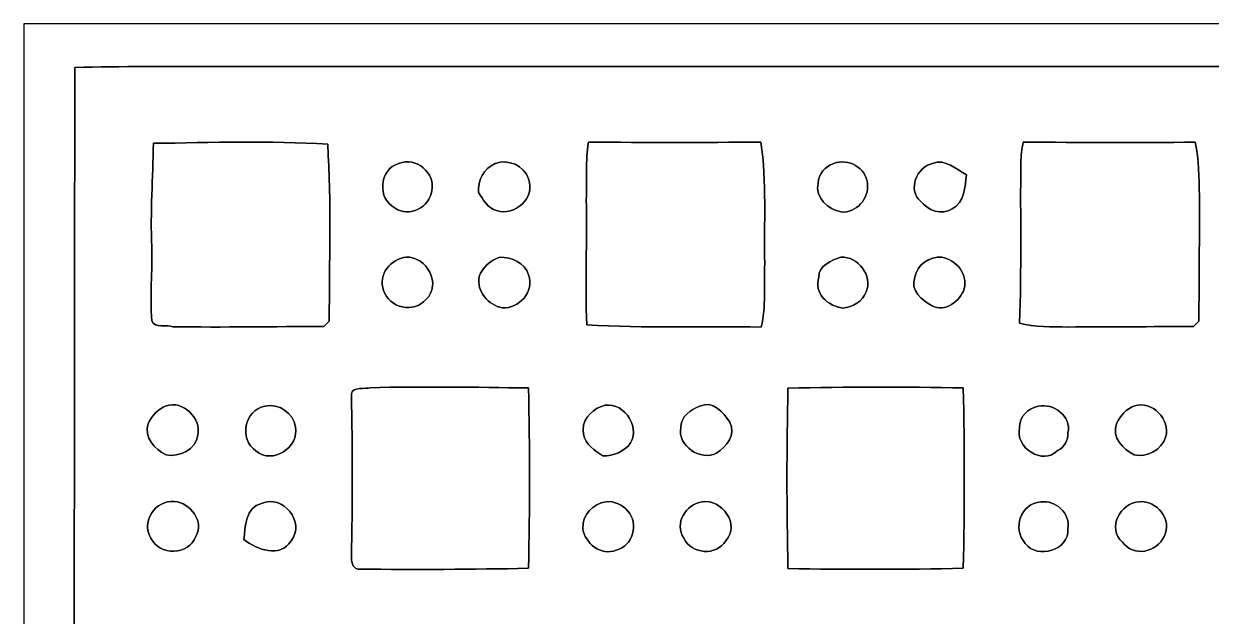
# Model space of a CAD drawing. Header units: centimetres. Extents: x -16.8 to 16.8, y -16.7 to 16.7.
# Drawn here: x -16.77 to -0.2, y 8.39 to 16.67 of the extents above; entities that cross this region are included whole.
import ezdxf

# ---------------------------------------------------------------- set-up
doc = ezdxf.new("R2010")
doc.units = ezdxf.units.CM
doc.header["$MEASUREMENT"] = 0
doc.layers.add('Layer 1', color=7, linetype='Continuous')

msp = doc.modelspace()

# ---------------------------------------------------------------- linework, layer by layer
at = {"layer": 'Layer 1', "color": 7}
for points, knots in [([(-16.77458, 16.66875), (-16.77458, 16.66875), (16.77458, 16.66875), (16.77458, 16.66875), (16.77458, 16.66875), (16.77458, 16.66875), (16.77458, -16.66875), (16.77458, -16.66875), (16.77458, -16.66875), (16.77458, -16.66875), (-16.77458, -16.66875), (-16.77458, -16.66875), (-16.77458, -16.66875), (-16.77458, -16.66875), (-16.77458, 16.66875), (-16.77458, 16.66875), (-16.77458, 16.66875), (-16.77458, 16.66875), (-16.77458, 16.66875), (-16.77458, 16.66875)], [0, 0, 0, 0, 0.16666667, 0.16666667, 0.16666667, 0.16666667, 0.33333333, 0.33333333, 0.33333333, 0.33333333, 0.5, 0.5, 0.5, 0.5, 0.66666667, 0.66666667, 0.66666667, 0.66666667, 1, 1, 1, 1]), ([(-16.06091, 16.05774), (-16.07961, 6.31331), (-16.06374, -3.43147), (-16.06903, -13.17625), (-16.06903, -13.17625), (-16.0588, -14.08148), (-16.0969, -14.98776), (-16.04186, -15.89229), (-16.04186, -15.89229), (-5.49557, -15.89546), (5.05107, -15.88805), (15.59736, -15.89581), (15.59736, -15.89581), (15.65769, -15.41709), (15.61606, -14.93132), (15.63052, -14.45013), (15.63052, -14.45013), (15.63088, -10.96857), (15.62417, -7.48665), (15.63158, -4.00509), (15.63158, -4.00509), (15.61571, -2.97004), (15.64852, -1.93463), (15.6143, -0.89958), (15.6143, -0.89958), (15.63758, 1.05692), (15.63441, 3.01378), (15.62276, 4.97064), (15.62276, 4.97064), (15.63864, 6.5218), (15.61465, 8.07297), (15.63511, 9.62413), (15.63511, 9.62413), (15.60371, 10.68564), (15.63299, 11.7475), (15.62876, 12.80901), (15.62876, 12.80901), (15.61888, 13.89274), (15.66086, 14.97718), (15.59595, 16.05986), (15.59595, 16.05986), (14.04867, 16.08137), (12.50103, 16.06303), (10.95375, 16.06903), (10.95375, 16.06903), (2.60456, 16.06903), (-5.74428, 16.06903), (-14.09347, 16.06903), (-14.09347, 16.06903), (-14.74929, 16.06867), (-15.40545, 16.07608), (-16.06091, 16.05774)], [0, 0, 0, 0, 0.07142857, 0.07142857, 0.07142857, 0.07142857, 0.14285714, 0.14285714, 0.14285714, 0.14285714, 0.21428571, 0.21428571, 0.21428571, 0.21428571, 0.28571429, 0.28571429, 0.28571429, 0.28571429, 0.35714286, 0.35714286, 0.35714286, 0.35714286, 0.42857143, 0.42857143, 0.42857143, 0.42857143, 0.5, 0.5, 0.5, 0.5, 0.57142857, 0.57142857, 0.57142857, 0.57142857, 0.64285714, 0.64285714, 0.64285714, 0.64285714, 0.71428571, 0.71428571, 0.71428571, 0.71428571, 0.78571429, 0.78571429, 0.78571429, 0.78571429, 0.85714286, 0.85714286, 0.85714286, 0.85714286, 1, 1, 1, 1]), ([(-14.96448, 14.99799), (-14.15415, 15.00752), (-13.34241, 15.03715), (-12.53314, 14.986), (-12.53314, 14.986), (-12.47951, 14.16367), (-12.51232, 13.33853), (-12.51021, 12.51514), (-12.51021, 12.51514), (-12.53525, 12.4901), (-12.56065, 12.4647), (-12.5857, 12.43965), (-12.5857, 12.43965), (-13.28879, 12.43753), (-13.99187, 12.42483), (-14.69461, 12.43612), (-14.69461, 12.43612), (-14.76304, 12.46681), (-14.95319, 12.40437), (-14.98671, 12.51973), (-14.98671, 12.51973), (-15.01493, 12.86404), (-14.97753, 13.20906), (-14.98847, 13.55372), (-14.98847, 13.55372), (-15.00823, 14.03526), (-14.97401, 14.51681), (-14.96448, 14.99799)], [0, 0, 0, 0, 0.125, 0.125, 0.125, 0.125, 0.25, 0.25, 0.25, 0.25, 0.375, 0.375, 0.375, 0.375, 0.5, 0.5, 0.5, 0.5, 0.625, 0.625, 0.625, 0.625, 0.75, 0.75, 0.75, 0.75, 1, 1, 1, 1]), ([(-8.89529, 15.01316), (-8.09308, 15.01034), (-7.29086, 15.00928), (-6.48864, 15.01352), (-6.48864, 15.01352), (-6.40362, 14.4526), (-6.4456, 13.88251), (-6.43361, 13.31736), (-6.43361, 13.31736), (-6.44172, 13.02209), (-6.41668, 12.71976), (-6.483, 12.42907), (-6.483, 12.42907), (-7.29474, 12.44741), (-8.10754, 12.41213), (-8.91822, 12.46117), (-8.91822, 12.46117), (-8.93798, 13.04537), (-8.91434, 13.62957), (-8.92387, 14.21377), (-8.92387, 14.21377), (-8.91187, 14.47976), (-8.93586, 14.74858), (-8.89529, 15.01316)], [0, 0, 0, 0, 0.14285714, 0.14285714, 0.14285714, 0.14285714, 0.28571429, 0.28571429, 0.28571429, 0.28571429, 0.42857143, 0.42857143, 0.42857143, 0.42857143, 0.57142857, 0.57142857, 0.57142857, 0.57142857, 0.71428571, 0.71428571, 0.71428571, 0.71428571, 1, 1, 1, 1]), ([(-2.8254, 15.01387), (-2.0253, 15.00964), (-1.2252, 15.00999), (-0.42474, 15.01246), (-0.42474, 15.01246), (-0.36795, 14.76939), (-0.37677, 14.51786), (-0.3683, 14.27021), (-0.3683, 14.27021), (-0.36548, 13.68531), (-0.37112, 13.10005), (-0.37465, 12.51514), (-0.37465, 12.51514), (-0.40005, 12.4901), (-0.4251, 12.4647), (-0.45014, 12.43965), (-0.45014, 12.43965), (-1.03505, 12.43542), (-1.61996, 12.43365), (-2.20486, 12.43154), (-2.20486, 12.43154), (-2.43029, 12.43612), (-2.66065, 12.42201), (-2.87973, 12.48481), (-2.87973, 12.48481), (-2.84621, 13.23128), (-2.86914, 13.97882), (-2.85926, 14.726), (-2.85926, 14.726), (-2.85891, 14.82266), (-2.8448, 14.91897), (-2.8254, 15.01387)], [0, 0, 0, 0, 0.11111111, 0.11111111, 0.11111111, 0.11111111, 0.22222222, 0.22222222, 0.22222222, 0.22222222, 0.33333333, 0.33333333, 0.33333333, 0.33333333, 0.44444444, 0.44444444, 0.44444444, 0.44444444, 0.55555556, 0.55555556, 0.55555556, 0.55555556, 0.66666667, 0.66666667, 0.66666667, 0.66666667, 0.77777778, 0.77777778, 0.77777778, 0.77777778, 1, 1, 1, 1]), ([(-11.53866, 14.71507), (-11.30088, 14.81984), (-11.02289, 14.57854), (-11.08146, 14.33442), (-11.08146, 14.33442), (-11.1058, 14.10688), (-11.39684, 13.95448), (-11.58981, 14.09171), (-11.58981, 14.09171), (-11.84557, 14.21271), (-11.81806, 14.6431), (-11.53866, 14.71507)], [0, 0, 0, 0, 0.25, 0.25, 0.25, 0.25, 0.5, 0.5, 0.5, 0.5, 1, 1, 1, 1]), ([(-10.19775, 14.71577), (-10.01642, 14.78174), (-9.78676, 14.69249), (-9.73243, 14.50199), (-9.73243, 14.50199), (-9.62448, 14.23458), (-9.9247, 13.97635), (-10.17482, 14.05784), (-10.17482, 14.05784), (-10.29899, 14.08783), (-10.36144, 14.21447), (-10.42917, 14.30937), (-10.42917, 14.30937), (-10.44469, 14.47694), (-10.35156, 14.64769), (-10.19775, 14.71577)], [0, 0, 0, 0, 0.2, 0.2, 0.2, 0.2, 0.4, 0.4, 0.4, 0.4, 0.6, 0.6, 0.6, 0.6, 1, 1, 1, 1]), ([(-5.47088, 14.71507), (-5.27191, 14.79585), (-5.01156, 14.65121), (-5.00098, 14.43426), (-5.00098, 14.43426), (-4.96958, 14.22753), (-5.16043, 14.02221), (-5.36893, 14.03844), (-5.36893, 14.03844), (-5.55096, 14.07266), (-5.73334, 14.23917), (-5.6896, 14.44202), (-5.6896, 14.44202), (-5.67972, 14.56549), (-5.59223, 14.68226), (-5.47088, 14.71507)], [0, 0, 0, 0, 0.2, 0.2, 0.2, 0.2, 0.4, 0.4, 0.4, 0.4, 0.6, 0.6, 0.6, 0.6, 1, 1, 1, 1]), ([(-4.0954, 14.71577), (-3.90878, 14.78703), (-3.76555, 14.6364), (-3.61633, 14.55949), (-3.61633, 14.55949), (-3.64173, 14.3951), (-3.64278, 14.17002), (-3.81847, 14.08359), (-3.81847, 14.08359), (-3.96487, 13.98164), (-4.15713, 14.06631), (-4.25944, 14.19049), (-4.25944, 14.19049), (-4.44429, 14.34853), (-4.31024, 14.66779), (-4.0954, 14.71577)], [0, 0, 0, 0, 0.2, 0.2, 0.2, 0.2, 0.4, 0.4, 0.4, 0.4, 0.6, 0.6, 0.6, 0.6, 1, 1, 1, 1]), ([(-11.4367, 13.40838), (-11.15448, 13.41931), (-10.93364, 13.02738), (-11.16083, 12.81889), (-11.16083, 12.81889), (-11.32664, 12.61075), (-11.6773, 12.7), (-11.75209, 12.94377), (-11.75209, 12.94377), (-11.83922, 13.16602), (-11.64908, 13.38298), (-11.4367, 13.40838)], [0, 0, 0, 0, 0.25, 0.25, 0.25, 0.25, 0.5, 0.5, 0.5, 0.5, 1, 1, 1, 1]), ([(-10.13037, 13.40697), (-9.97056, 13.40273), (-9.77547, 13.33359), (-9.73243, 13.16143), (-9.73243, 13.16143), (-9.63789, 12.92472), (-9.86614, 12.68589), (-10.0965, 12.69788), (-10.0965, 12.69788), (-10.29088, 12.73704), (-10.45739, 12.92789), (-10.42, 13.13568), (-10.42, 13.13568), (-10.3699, 13.26162), (-10.26089, 13.36781), (-10.13037, 13.40697)], [0, 0, 0, 0, 0.2, 0.2, 0.2, 0.2, 0.4, 0.4, 0.4, 0.4, 0.6, 0.6, 0.6, 0.6, 1, 1, 1, 1]), ([(-5.36963, 13.40944), (-5.13644, 13.41861), (-4.91702, 13.14591), (-5.01791, 12.92331), (-5.01791, 12.92331), (-5.06659, 12.7889), (-5.20735, 12.70564), (-5.34529, 12.69471), (-5.34529, 12.69471), (-5.55061, 12.72505), (-5.75134, 12.89897), (-5.67972, 13.12721), (-5.67972, 13.12721), (-5.6836, 13.28914), (-5.50016, 13.36252), (-5.36963, 13.40944)], [0, 0, 0, 0, 0.2, 0.2, 0.2, 0.2, 0.4, 0.4, 0.4, 0.4, 0.6, 0.6, 0.6, 0.6, 1, 1, 1, 1]), ([(-3.96028, 13.40838), (-3.76026, 13.3664), (-3.59869, 13.18048), (-3.64913, 12.96494), (-3.64913, 12.96494), (-3.7017, 12.79913), (-3.91971, 12.62768), (-4.09857, 12.72787), (-4.09857, 12.72787), (-4.23686, 12.80548), (-4.40972, 12.9413), (-4.33881, 13.12616), (-4.33881, 13.12616), (-4.3113, 13.30325), (-4.13632, 13.41967), (-3.96028, 13.40838)], [0, 0, 0, 0, 0.2, 0.2, 0.2, 0.2, 0.4, 0.4, 0.4, 0.4, 0.6, 0.6, 0.6, 0.6, 1, 1, 1, 1]), ([(-12.20258, 11.49279), (-12.19271, 11.6078), (-11.99586, 11.55841), (-11.94188, 11.58346), (-11.94188, 11.58346), (-11.20493, 11.60251), (-10.46762, 11.5891), (-9.73032, 11.58028), (-9.73032, 11.58028), (-9.71162, 10.74032), (-9.71197, 9.9), (-9.73032, 9.06004), (-9.73032, 9.06004), (-10.51489, 9.04663), (-11.29983, 9.03817), (-12.0844, 9.05016), (-12.0844, 9.05016), (-12.17013, 9.0364), (-12.20399, 9.13483), (-12.20258, 9.20397), (-12.20258, 9.20397), (-12.18353, 9.96668), (-12.18706, 10.72974), (-12.20258, 11.49279)], [0, 0, 0, 0, 0.14285714, 0.14285714, 0.14285714, 0.14285714, 0.28571429, 0.28571429, 0.28571429, 0.28571429, 0.42857143, 0.42857143, 0.42857143, 0.42857143, 0.57142857, 0.57142857, 0.57142857, 0.57142857, 0.71428571, 0.71428571, 0.71428571, 0.71428571, 1, 1, 1, 1]), ([(-6.10941, 11.57746), (-5.29414, 11.59581), (-4.47816, 11.59545), (-3.66254, 11.58064), (-3.66254, 11.58064), (-3.64384, 10.74067), (-3.64419, 9.9), (-3.66254, 9.06004), (-3.66254, 9.06004), (-4.47816, 9.04205), (-5.29378, 9.04205), (-6.10941, 9.05686), (-6.10941, 9.05686), (-6.12846, 9.89683), (-6.1281, 10.7375), (-6.10941, 11.57746)], [0, 0, 0, 0, 0.2, 0.2, 0.2, 0.2, 0.4, 0.4, 0.4, 0.4, 0.6, 0.6, 0.6, 0.6, 1, 1, 1, 1]), ([(-14.78562, 11.33087), (-14.55385, 11.40778), (-14.29173, 11.15801), (-14.34641, 10.92271), (-14.34641, 10.92271), (-14.36299, 10.71915), (-14.60747, 10.60591), (-14.78844, 10.64613), (-14.78844, 10.64613), (-14.94684, 10.72303), (-15.10383, 10.89025), (-15.03609, 11.08428), (-15.03609, 11.08428), (-14.98353, 11.1887), (-14.89886, 11.29101), (-14.78562, 11.33087)], [0, 0, 0, 0, 0.2, 0.2, 0.2, 0.2, 0.4, 0.4, 0.4, 0.4, 0.6, 0.6, 0.6, 0.6, 1, 1, 1, 1]), ([(-13.40803, 11.32381), (-13.21364, 11.37179), (-13.01503, 11.22927), (-12.98222, 11.03736), (-12.98222, 11.03736), (-12.92472, 10.75796), (-13.30678, 10.49972), (-13.53361, 10.70116), (-13.53361, 10.70116), (-13.77421, 10.85991), (-13.69871, 11.27725), (-13.40803, 11.32381)], [0, 0, 0, 0, 0.25, 0.25, 0.25, 0.25, 0.5, 0.5, 0.5, 0.5, 1, 1, 1, 1]), ([(-8.71361, 11.32311), (-8.43809, 11.42894), (-8.15658, 11.05535), (-8.30651, 10.81193), (-8.30651, 10.81193), (-8.39082, 10.68917), (-8.5471, 10.63131), (-8.69209, 10.63096), (-8.69209, 10.63096), (-8.80251, 10.70575), (-8.93974, 10.78794), (-8.96126, 10.93258), (-8.96126, 10.93258), (-9.00536, 11.10756), (-8.86601, 11.26561), (-8.71361, 11.32311)], [0, 0, 0, 0, 0.2, 0.2, 0.2, 0.2, 0.4, 0.4, 0.4, 0.4, 0.6, 0.6, 0.6, 0.6, 1, 1, 1, 1]), ([(-7.33919, 11.32417), (-7.16209, 11.41554), (-7.00899, 11.23774), (-6.92256, 11.10368), (-6.92256, 11.10368), (-6.82449, 10.92623), (-6.97054, 10.76078), (-7.10636, 10.66871), (-7.10636, 10.66871), (-7.32931, 10.55405), (-7.65316, 10.7696), (-7.60554, 11.02607), (-7.60554, 11.02607), (-7.60871, 11.17459), (-7.46689, 11.28113), (-7.33919, 11.32417)], [0, 0, 0, 0, 0.2, 0.2, 0.2, 0.2, 0.4, 0.4, 0.4, 0.4, 0.6, 0.6, 0.6, 0.6, 1, 1, 1, 1]), ([(-2.61373, 11.32346), (-2.40242, 11.3725), (-2.15018, 11.18447), (-2.20239, 10.95234), (-2.20239, 10.95234), (-2.1971, 10.85215), (-2.25143, 10.74984), (-2.34562, 10.70645), (-2.34562, 10.70645), (-2.55129, 10.49126), (-2.94605, 10.74773), (-2.87726, 11.02572), (-2.87726, 11.02572), (-2.88608, 11.17635), (-2.75378, 11.29877), (-2.61373, 11.32346)], [0, 0, 0, 0, 0.2, 0.2, 0.2, 0.2, 0.4, 0.4, 0.4, 0.4, 0.6, 0.6, 0.6, 0.6, 1, 1, 1, 1]), ([(-1.27423, 11.33087), (-1.03117, 11.4106), (-0.76235, 11.13684), (-0.83926, 10.89413), (-0.83926, 10.89413), (-0.89147, 10.71774), (-1.09855, 10.60097), (-1.27706, 10.64613), (-1.27706, 10.64613), (-1.43545, 10.72303), (-1.59244, 10.89025), (-1.52471, 11.08428), (-1.52471, 11.08428), (-1.47214, 11.1887), (-1.38748, 11.29101), (-1.27423, 11.33087)], [0, 0, 0, 0, 0.2, 0.2, 0.2, 0.2, 0.4, 0.4, 0.4, 0.4, 0.6, 0.6, 0.6, 0.6, 1, 1, 1, 1]), ([(-14.66921, 9.9949), (-14.45189, 9.97162), (-14.24799, 9.71973), (-14.37287, 9.5056), (-14.37287, 9.5056), (-14.46636, 9.23996), (-14.88546, 9.23043), (-15.00011, 9.48302), (-15.00011, 9.48302), (-15.14228, 9.71691), (-14.93732, 10.01642), (-14.66921, 9.9949)], [0, 0, 0, 0, 0.25, 0.25, 0.25, 0.25, 0.5, 0.5, 0.5, 0.5, 1, 1, 1, 1]), ([(-13.45636, 9.96703), (-13.16214, 10.10038), (-12.83688, 9.70245), (-13.04361, 9.44421), (-13.04361, 9.44421), (-13.19918, 9.1948), (-13.52056, 9.32356), (-13.70365, 9.46185), (-13.70365, 9.46185), (-13.68108, 9.64071), (-13.68002, 9.91341), (-13.45636, 9.96703)], [0, 0, 0, 0, 0.25, 0.25, 0.25, 0.25, 0.5, 0.5, 0.5, 0.5, 1, 1, 1, 1]), ([(-8.6487, 9.9889), (-8.53369, 10.00513), (-8.41869, 9.94339), (-8.34284, 9.86014), (-8.34284, 9.86014), (-8.18833, 9.69045), (-8.27264, 9.3599), (-8.50653, 9.31545), (-8.50653, 9.31545), (-8.7189, 9.22232), (-8.94433, 9.41282), (-8.97326, 9.61743), (-8.97326, 9.61743), (-8.98243, 9.80122), (-8.82826, 9.96632), (-8.6487, 9.9889)], [0, 0, 0, 0, 0.2, 0.2, 0.2, 0.2, 0.4, 0.4, 0.4, 0.4, 0.6, 0.6, 0.6, 0.6, 1, 1, 1, 1]), ([(-7.3085, 9.9882), (-7.03192, 10.03653), (-6.76981, 9.66893), (-6.97724, 9.44562), (-6.97724, 9.44562), (-7.10494, 9.22831), (-7.45808, 9.25512), (-7.56038, 9.47914), (-7.56038, 9.47914), (-7.70326, 9.69151), (-7.53322, 9.95362), (-7.3085, 9.9882)], [0, 0, 0, 0, 0.25, 0.25, 0.25, 0.25, 0.5, 0.5, 0.5, 0.5, 1, 1, 1, 1]), ([(-2.58092, 9.9882), (-2.37349, 10.01748), (-2.165, 9.82909), (-2.20169, 9.61108), (-2.20169, 9.61108), (-2.18087, 9.31227), (-2.62643, 9.17928), (-2.79859, 9.40788), (-2.79859, 9.40788), (-2.98062, 9.61002), (-2.86138, 9.97303), (-2.58092, 9.9882)], [0, 0, 0, 0, 0.25, 0.25, 0.25, 0.25, 0.5, 0.5, 0.5, 0.5, 1, 1, 1, 1]), ([(-1.20509, 9.99102), (-0.96661, 10.01466), (-0.73448, 9.73314), (-0.86148, 9.50595), (-0.86148, 9.50595), (-0.95285, 9.2837), (-1.29611, 9.21067), (-1.43898, 9.42657), (-1.43898, 9.42657), (-1.66264, 9.61531), (-1.46967, 9.98044), (-1.20509, 9.99102)], [0, 0, 0, 0, 0.25, 0.25, 0.25, 0.25, 0.5, 0.5, 0.5, 0.5, 1, 1, 1, 1])]:
    msp.add_open_spline(points, degree=3, knots=knots, dxfattribs=at)
at = {"layer": 'Layer 1', "color": 251}
for points, knots in [([(-16.06091, 16.05774), (-15.40545, 16.07608), (-14.74929, 16.06867), (-14.09347, 16.06903), (-14.09347, 16.06903), (-5.74428, 16.06903), (2.60456, 16.06903), (10.95375, 16.06903), (10.95375, 16.06903), (12.50103, 16.06303), (14.04867, 16.08137), (15.59595, 16.05986), (15.59595, 16.05986), (15.66086, 14.97718), (15.61888, 13.89274), (15.62876, 12.80901), (15.62876, 12.80901), (15.63299, 11.7475), (15.60371, 10.68564), (15.63511, 9.62413), (15.63511, 9.62413), (15.61465, 8.07297), (15.63864, 6.5218), (15.62276, 4.97064), (15.62276, 4.97064), (15.63441, 3.01378), (15.63758, 1.05692), (15.6143, -0.89958), (15.6143, -0.89958), (15.64852, -1.93463), (15.61571, -2.97004), (15.63158, -4.00509), (15.63158, -4.00509), (15.62417, -7.48665), (15.63088, -10.96857), (15.63052, -14.45013), (15.63052, -14.45013), (15.61606, -14.93132), (15.65769, -15.41709), (15.59736, -15.89581), (15.59736, -15.89581), (5.05107, -15.88805), (-5.49557, -15.89546), (-16.04186, -15.89229), (-16.04186, -15.89229), (-16.0969, -14.98776), (-16.0588, -14.08148), (-16.06903, -13.17625), (-16.06903, -13.17625), (-16.06374, -3.43147), (-16.07961, 6.31331), (-16.06091, 16.05774), (-16.06091, 16.05774), (-16.06091, 16.05774), (-16.06091, 16.05774), (-16.06091, 16.05774)], [0, 0, 0, 0, 0.06666667, 0.06666667, 0.06666667, 0.06666667, 0.13333333, 0.13333333, 0.13333333, 0.13333333, 0.2, 0.2, 0.2, 0.2, 0.26666667, 0.26666667, 0.26666667, 0.26666667, 0.33333333, 0.33333333, 0.33333333, 0.33333333, 0.4, 0.4, 0.4, 0.4, 0.46666667, 0.46666667, 0.46666667, 0.46666667, 0.53333333, 0.53333333, 0.53333333, 0.53333333, 0.6, 0.6, 0.6, 0.6, 0.66666667, 0.66666667, 0.66666667, 0.66666667, 0.73333333, 0.73333333, 0.73333333, 0.73333333, 0.8, 0.8, 0.8, 0.8, 0.86666667, 0.86666667, 0.86666667, 0.86666667, 1, 1, 1, 1]), ([(-14.96448, 14.99799), (-14.97401, 14.51681), (-15.00823, 14.03526), (-14.98847, 13.55372), (-14.98847, 13.55372), (-14.97753, 13.20906), (-15.01493, 12.86404), (-14.98671, 12.51973), (-14.98671, 12.51973), (-14.95319, 12.40437), (-14.76304, 12.46681), (-14.69461, 12.43612), (-14.69461, 12.43612), (-13.99187, 12.42483), (-13.28879, 12.43753), (-12.5857, 12.43965), (-12.5857, 12.43965), (-12.56065, 12.4647), (-12.53525, 12.4901), (-12.51021, 12.51514), (-12.51021, 12.51514), (-12.51232, 13.33853), (-12.47951, 14.16367), (-12.53314, 14.986), (-12.53314, 14.986), (-13.34241, 15.03715), (-14.15415, 15.00752), (-14.96448, 14.99799), (-14.96448, 14.99799), (-14.96448, 14.99799), (-14.96448, 14.99799), (-14.96448, 14.99799)], [0, 0, 0, 0, 0.11111111, 0.11111111, 0.11111111, 0.11111111, 0.22222222, 0.22222222, 0.22222222, 0.22222222, 0.33333333, 0.33333333, 0.33333333, 0.33333333, 0.44444444, 0.44444444, 0.44444444, 0.44444444, 0.55555556, 0.55555556, 0.55555556, 0.55555556, 0.66666667, 0.66666667, 0.66666667, 0.66666667, 0.77777778, 0.77777778, 0.77777778, 0.77777778, 1, 1, 1, 1]), ([(-8.89529, 15.01316), (-8.93586, 14.74858), (-8.91187, 14.47976), (-8.92387, 14.21377), (-8.92387, 14.21377), (-8.91434, 13.62957), (-8.93798, 13.04537), (-8.91822, 12.46117), (-8.91822, 12.46117), (-8.10754, 12.41213), (-7.29474, 12.44741), (-6.483, 12.42907), (-6.483, 12.42907), (-6.41668, 12.71976), (-6.44172, 13.02209), (-6.43361, 13.31736), (-6.43361, 13.31736), (-6.4456, 13.88251), (-6.40362, 14.4526), (-6.48864, 15.01352), (-6.48864, 15.01352), (-7.29086, 15.00928), (-8.09308, 15.01034), (-8.89529, 15.01316), (-8.89529, 15.01316), (-8.89529, 15.01316), (-8.89529, 15.01316), (-8.89529, 15.01316)], [0, 0, 0, 0, 0.125, 0.125, 0.125, 0.125, 0.25, 0.25, 0.25, 0.25, 0.375, 0.375, 0.375, 0.375, 0.5, 0.5, 0.5, 0.5, 0.625, 0.625, 0.625, 0.625, 0.75, 0.75, 0.75, 0.75, 1, 1, 1, 1]), ([(-2.8254, 15.01387), (-2.8448, 14.91897), (-2.85891, 14.82266), (-2.85926, 14.726), (-2.85926, 14.726), (-2.86914, 13.97882), (-2.84621, 13.23128), (-2.87973, 12.48481), (-2.87973, 12.48481), (-2.66065, 12.42201), (-2.43029, 12.43612), (-2.20486, 12.43154), (-2.20486, 12.43154), (-1.61996, 12.43365), (-1.03505, 12.43542), (-0.45014, 12.43965), (-0.45014, 12.43965), (-0.4251, 12.4647), (-0.40005, 12.4901), (-0.37465, 12.51514), (-0.37465, 12.51514), (-0.37112, 13.10005), (-0.36548, 13.68531), (-0.3683, 14.27021), (-0.3683, 14.27021), (-0.37677, 14.51786), (-0.36795, 14.76939), (-0.42474, 15.01246), (-0.42474, 15.01246), (-1.2252, 15.00999), (-2.0253, 15.00964), (-2.8254, 15.01387), (-2.8254, 15.01387), (-2.8254, 15.01387), (-2.8254, 15.01387), (-2.8254, 15.01387)], [0, 0, 0, 0, 0.1, 0.1, 0.1, 0.1, 0.2, 0.2, 0.2, 0.2, 0.3, 0.3, 0.3, 0.3, 0.4, 0.4, 0.4, 0.4, 0.5, 0.5, 0.5, 0.5, 0.6, 0.6, 0.6, 0.6, 0.7, 0.7, 0.7, 0.7, 0.8, 0.8, 0.8, 0.8, 1, 1, 1, 1]), ([(-11.53866, 14.71507), (-11.81806, 14.6431), (-11.84557, 14.21271), (-11.58981, 14.09171), (-11.58981, 14.09171), (-11.39684, 13.95448), (-11.1058, 14.10688), (-11.08146, 14.33442), (-11.08146, 14.33442), (-11.02289, 14.57854), (-11.30088, 14.81984), (-11.53866, 14.71507), (-11.53866, 14.71507), (-11.53866, 14.71507), (-11.53866, 14.71507), (-11.53866, 14.71507)], [0, 0, 0, 0, 0.2, 0.2, 0.2, 0.2, 0.4, 0.4, 0.4, 0.4, 0.6, 0.6, 0.6, 0.6, 1, 1, 1, 1]), ([(-10.19775, 14.71577), (-10.35156, 14.64769), (-10.44469, 14.47694), (-10.42917, 14.30937), (-10.42917, 14.30937), (-10.36144, 14.21447), (-10.29899, 14.08783), (-10.17482, 14.05784), (-10.17482, 14.05784), (-9.9247, 13.97635), (-9.62448, 14.23458), (-9.73243, 14.50199), (-9.73243, 14.50199), (-9.78676, 14.69249), (-10.01642, 14.78174), (-10.19775, 14.71577), (-10.19775, 14.71577), (-10.19775, 14.71577), (-10.19775, 14.71577), (-10.19775, 14.71577)], [0, 0, 0, 0, 0.16666667, 0.16666667, 0.16666667, 0.16666667, 0.33333333, 0.33333333, 0.33333333, 0.33333333, 0.5, 0.5, 0.5, 0.5, 0.66666667, 0.66666667, 0.66666667, 0.66666667, 1, 1, 1, 1]), ([(-5.47088, 14.71507), (-5.59223, 14.68226), (-5.67972, 14.56549), (-5.6896, 14.44202), (-5.6896, 14.44202), (-5.73334, 14.23917), (-5.55096, 14.07266), (-5.36893, 14.03844), (-5.36893, 14.03844), (-5.16043, 14.02221), (-4.96958, 14.22753), (-5.00098, 14.43426), (-5.00098, 14.43426), (-5.01156, 14.65121), (-5.27191, 14.79585), (-5.47088, 14.71507), (-5.47088, 14.71507), (-5.47088, 14.71507), (-5.47088, 14.71507), (-5.47088, 14.71507)], [0, 0, 0, 0, 0.16666667, 0.16666667, 0.16666667, 0.16666667, 0.33333333, 0.33333333, 0.33333333, 0.33333333, 0.5, 0.5, 0.5, 0.5, 0.66666667, 0.66666667, 0.66666667, 0.66666667, 1, 1, 1, 1]), ([(-4.0954, 14.71577), (-4.31024, 14.66779), (-4.44429, 14.34853), (-4.25944, 14.19049), (-4.25944, 14.19049), (-4.15713, 14.06631), (-3.96487, 13.98164), (-3.81847, 14.08359), (-3.81847, 14.08359), (-3.64278, 14.17002), (-3.64173, 14.3951), (-3.61633, 14.55949), (-3.61633, 14.55949), (-3.76555, 14.6364), (-3.90878, 14.78703), (-4.0954, 14.71577), (-4.0954, 14.71577), (-4.0954, 14.71577), (-4.0954, 14.71577), (-4.0954, 14.71577)], [0, 0, 0, 0, 0.16666667, 0.16666667, 0.16666667, 0.16666667, 0.33333333, 0.33333333, 0.33333333, 0.33333333, 0.5, 0.5, 0.5, 0.5, 0.66666667, 0.66666667, 0.66666667, 0.66666667, 1, 1, 1, 1]), ([(-11.4367, 13.40838), (-11.64908, 13.38298), (-11.83922, 13.16602), (-11.75209, 12.94377), (-11.75209, 12.94377), (-11.6773, 12.7), (-11.32664, 12.61075), (-11.16083, 12.81889), (-11.16083, 12.81889), (-10.93364, 13.02738), (-11.15448, 13.41931), (-11.4367, 13.40838), (-11.4367, 13.40838), (-11.4367, 13.40838), (-11.4367, 13.40838), (-11.4367, 13.40838)], [0, 0, 0, 0, 0.2, 0.2, 0.2, 0.2, 0.4, 0.4, 0.4, 0.4, 0.6, 0.6, 0.6, 0.6, 1, 1, 1, 1]), ([(-10.13037, 13.40697), (-10.26089, 13.36781), (-10.3699, 13.26162), (-10.42, 13.13568), (-10.42, 13.13568), (-10.45739, 12.92789), (-10.29088, 12.73704), (-10.0965, 12.69788), (-10.0965, 12.69788), (-9.86614, 12.68589), (-9.63789, 12.92472), (-9.73243, 13.16143), (-9.73243, 13.16143), (-9.77547, 13.33359), (-9.97056, 13.40273), (-10.13037, 13.40697), (-10.13037, 13.40697), (-10.13037, 13.40697), (-10.13037, 13.40697), (-10.13037, 13.40697)], [0, 0, 0, 0, 0.16666667, 0.16666667, 0.16666667, 0.16666667, 0.33333333, 0.33333333, 0.33333333, 0.33333333, 0.5, 0.5, 0.5, 0.5, 0.66666667, 0.66666667, 0.66666667, 0.66666667, 1, 1, 1, 1]), ([(-5.36963, 13.40944), (-5.50016, 13.36252), (-5.6836, 13.28914), (-5.67972, 13.12721), (-5.67972, 13.12721), (-5.75134, 12.89897), (-5.55061, 12.72505), (-5.34529, 12.69471), (-5.34529, 12.69471), (-5.20735, 12.70564), (-5.06659, 12.7889), (-5.01791, 12.92331), (-5.01791, 12.92331), (-4.91702, 13.14591), (-5.13644, 13.41861), (-5.36963, 13.40944), (-5.36963, 13.40944), (-5.36963, 13.40944), (-5.36963, 13.40944), (-5.36963, 13.40944)], [0, 0, 0, 0, 0.16666667, 0.16666667, 0.16666667, 0.16666667, 0.33333333, 0.33333333, 0.33333333, 0.33333333, 0.5, 0.5, 0.5, 0.5, 0.66666667, 0.66666667, 0.66666667, 0.66666667, 1, 1, 1, 1]), ([(-3.96028, 13.40838), (-4.13632, 13.41967), (-4.3113, 13.30325), (-4.33881, 13.12616), (-4.33881, 13.12616), (-4.40972, 12.9413), (-4.23686, 12.80548), (-4.09857, 12.72787), (-4.09857, 12.72787), (-3.91971, 12.62768), (-3.7017, 12.79913), (-3.64913, 12.96494), (-3.64913, 12.96494), (-3.59869, 13.18048), (-3.76026, 13.3664), (-3.96028, 13.40838), (-3.96028, 13.40838), (-3.96028, 13.40838), (-3.96028, 13.40838), (-3.96028, 13.40838)], [0, 0, 0, 0, 0.16666667, 0.16666667, 0.16666667, 0.16666667, 0.33333333, 0.33333333, 0.33333333, 0.33333333, 0.5, 0.5, 0.5, 0.5, 0.66666667, 0.66666667, 0.66666667, 0.66666667, 1, 1, 1, 1]), ([(-12.20258, 11.49279), (-12.18706, 10.72974), (-12.18353, 9.96668), (-12.20258, 9.20397), (-12.20258, 9.20397), (-12.20399, 9.13483), (-12.17013, 9.0364), (-12.0844, 9.05016), (-12.0844, 9.05016), (-11.29983, 9.03817), (-10.51489, 9.04663), (-9.73032, 9.06004), (-9.73032, 9.06004), (-9.71197, 9.9), (-9.71162, 10.74032), (-9.73032, 11.58028), (-9.73032, 11.58028), (-10.46762, 11.5891), (-11.20493, 11.60251), (-11.94188, 11.58346), (-11.94188, 11.58346), (-11.99586, 11.55841), (-12.19271, 11.6078), (-12.20258, 11.49279), (-12.20258, 11.49279), (-12.20258, 11.49279), (-12.20258, 11.49279), (-12.20258, 11.49279)], [0, 0, 0, 0, 0.125, 0.125, 0.125, 0.125, 0.25, 0.25, 0.25, 0.25, 0.375, 0.375, 0.375, 0.375, 0.5, 0.5, 0.5, 0.5, 0.625, 0.625, 0.625, 0.625, 0.75, 0.75, 0.75, 0.75, 1, 1, 1, 1]), ([(-6.10941, 11.57746), (-6.1281, 10.7375), (-6.12846, 9.89683), (-6.10941, 9.05686), (-6.10941, 9.05686), (-5.29378, 9.04205), (-4.47816, 9.04205), (-3.66254, 9.06004), (-3.66254, 9.06004), (-3.64419, 9.9), (-3.64384, 10.74067), (-3.66254, 11.58064), (-3.66254, 11.58064), (-4.47816, 11.59545), (-5.29414, 11.59581), (-6.10941, 11.57746), (-6.10941, 11.57746), (-6.10941, 11.57746), (-6.10941, 11.57746), (-6.10941, 11.57746)], [0, 0, 0, 0, 0.16666667, 0.16666667, 0.16666667, 0.16666667, 0.33333333, 0.33333333, 0.33333333, 0.33333333, 0.5, 0.5, 0.5, 0.5, 0.66666667, 0.66666667, 0.66666667, 0.66666667, 1, 1, 1, 1]), ([(-14.78562, 11.33087), (-14.89886, 11.29101), (-14.98353, 11.1887), (-15.03609, 11.08428), (-15.03609, 11.08428), (-15.10383, 10.89025), (-14.94684, 10.72303), (-14.78844, 10.64613), (-14.78844, 10.64613), (-14.60747, 10.60591), (-14.36299, 10.71915), (-14.34641, 10.92271), (-14.34641, 10.92271), (-14.29173, 11.15801), (-14.55385, 11.40778), (-14.78562, 11.33087), (-14.78562, 11.33087), (-14.78562, 11.33087), (-14.78562, 11.33087), (-14.78562, 11.33087)], [0, 0, 0, 0, 0.16666667, 0.16666667, 0.16666667, 0.16666667, 0.33333333, 0.33333333, 0.33333333, 0.33333333, 0.5, 0.5, 0.5, 0.5, 0.66666667, 0.66666667, 0.66666667, 0.66666667, 1, 1, 1, 1]), ([(-13.40803, 11.32381), (-13.69871, 11.27725), (-13.77421, 10.85991), (-13.53361, 10.70116), (-13.53361, 10.70116), (-13.30678, 10.49972), (-12.92472, 10.75796), (-12.98222, 11.03736), (-12.98222, 11.03736), (-13.01503, 11.22927), (-13.21364, 11.37179), (-13.40803, 11.32381), (-13.40803, 11.32381), (-13.40803, 11.32381), (-13.40803, 11.32381), (-13.40803, 11.32381)], [0, 0, 0, 0, 0.2, 0.2, 0.2, 0.2, 0.4, 0.4, 0.4, 0.4, 0.6, 0.6, 0.6, 0.6, 1, 1, 1, 1]), ([(-8.71361, 11.32311), (-8.86601, 11.26561), (-9.00536, 11.10756), (-8.96126, 10.93258), (-8.96126, 10.93258), (-8.93974, 10.78794), (-8.80251, 10.70575), (-8.69209, 10.63096), (-8.69209, 10.63096), (-8.5471, 10.63131), (-8.39082, 10.68917), (-8.30651, 10.81193), (-8.30651, 10.81193), (-8.15658, 11.05535), (-8.43809, 11.42894), (-8.71361, 11.32311), (-8.71361, 11.32311), (-8.71361, 11.32311), (-8.71361, 11.32311), (-8.71361, 11.32311)], [0, 0, 0, 0, 0.16666667, 0.16666667, 0.16666667, 0.16666667, 0.33333333, 0.33333333, 0.33333333, 0.33333333, 0.5, 0.5, 0.5, 0.5, 0.66666667, 0.66666667, 0.66666667, 0.66666667, 1, 1, 1, 1]), ([(-7.33919, 11.32417), (-7.46689, 11.28113), (-7.60871, 11.17459), (-7.60554, 11.02607), (-7.60554, 11.02607), (-7.65316, 10.7696), (-7.32931, 10.55405), (-7.10636, 10.66871), (-7.10636, 10.66871), (-6.97054, 10.76078), (-6.82449, 10.92623), (-6.92256, 11.10368), (-6.92256, 11.10368), (-7.00899, 11.23774), (-7.16209, 11.41554), (-7.33919, 11.32417), (-7.33919, 11.32417), (-7.33919, 11.32417), (-7.33919, 11.32417), (-7.33919, 11.32417)], [0, 0, 0, 0, 0.16666667, 0.16666667, 0.16666667, 0.16666667, 0.33333333, 0.33333333, 0.33333333, 0.33333333, 0.5, 0.5, 0.5, 0.5, 0.66666667, 0.66666667, 0.66666667, 0.66666667, 1, 1, 1, 1]), ([(-2.61373, 11.32346), (-2.75378, 11.29877), (-2.88608, 11.17635), (-2.87726, 11.02572), (-2.87726, 11.02572), (-2.94605, 10.74773), (-2.55129, 10.49126), (-2.34562, 10.70645), (-2.34562, 10.70645), (-2.25143, 10.74984), (-2.1971, 10.85215), (-2.20239, 10.95234), (-2.20239, 10.95234), (-2.15018, 11.18447), (-2.40242, 11.3725), (-2.61373, 11.32346), (-2.61373, 11.32346), (-2.61373, 11.32346), (-2.61373, 11.32346), (-2.61373, 11.32346)], [0, 0, 0, 0, 0.16666667, 0.16666667, 0.16666667, 0.16666667, 0.33333333, 0.33333333, 0.33333333, 0.33333333, 0.5, 0.5, 0.5, 0.5, 0.66666667, 0.66666667, 0.66666667, 0.66666667, 1, 1, 1, 1]), ([(-1.27423, 11.33087), (-1.38748, 11.29101), (-1.47214, 11.1887), (-1.52471, 11.08428), (-1.52471, 11.08428), (-1.59244, 10.89025), (-1.43545, 10.72303), (-1.27706, 10.64613), (-1.27706, 10.64613), (-1.09855, 10.60097), (-0.89147, 10.71774), (-0.83926, 10.89413), (-0.83926, 10.89413), (-0.76235, 11.13684), (-1.03117, 11.4106), (-1.27423, 11.33087), (-1.27423, 11.33087), (-1.27423, 11.33087), (-1.27423, 11.33087), (-1.27423, 11.33087)], [0, 0, 0, 0, 0.16666667, 0.16666667, 0.16666667, 0.16666667, 0.33333333, 0.33333333, 0.33333333, 0.33333333, 0.5, 0.5, 0.5, 0.5, 0.66666667, 0.66666667, 0.66666667, 0.66666667, 1, 1, 1, 1]), ([(-14.66921, 9.9949), (-14.93732, 10.01642), (-15.14228, 9.71691), (-15.00011, 9.48302), (-15.00011, 9.48302), (-14.88546, 9.23043), (-14.46636, 9.23996), (-14.37287, 9.5056), (-14.37287, 9.5056), (-14.24799, 9.71973), (-14.45189, 9.97162), (-14.66921, 9.9949), (-14.66921, 9.9949), (-14.66921, 9.9949), (-14.66921, 9.9949), (-14.66921, 9.9949)], [0, 0, 0, 0, 0.2, 0.2, 0.2, 0.2, 0.4, 0.4, 0.4, 0.4, 0.6, 0.6, 0.6, 0.6, 1, 1, 1, 1]), ([(-13.45636, 9.96703), (-13.68002, 9.91341), (-13.68108, 9.64071), (-13.70365, 9.46185), (-13.70365, 9.46185), (-13.52056, 9.32356), (-13.19918, 9.1948), (-13.04361, 9.44421), (-13.04361, 9.44421), (-12.83688, 9.70245), (-13.16214, 10.10038), (-13.45636, 9.96703), (-13.45636, 9.96703), (-13.45636, 9.96703), (-13.45636, 9.96703), (-13.45636, 9.96703)], [0, 0, 0, 0, 0.2, 0.2, 0.2, 0.2, 0.4, 0.4, 0.4, 0.4, 0.6, 0.6, 0.6, 0.6, 1, 1, 1, 1]), ([(-8.6487, 9.9889), (-8.82826, 9.96632), (-8.98243, 9.80122), (-8.97326, 9.61743), (-8.97326, 9.61743), (-8.94433, 9.41282), (-8.7189, 9.22232), (-8.50653, 9.31545), (-8.50653, 9.31545), (-8.27264, 9.3599), (-8.18833, 9.69045), (-8.34284, 9.86014), (-8.34284, 9.86014), (-8.41869, 9.94339), (-8.53369, 10.00513), (-8.6487, 9.9889), (-8.6487, 9.9889), (-8.6487, 9.9889), (-8.6487, 9.9889), (-8.6487, 9.9889)], [0, 0, 0, 0, 0.16666667, 0.16666667, 0.16666667, 0.16666667, 0.33333333, 0.33333333, 0.33333333, 0.33333333, 0.5, 0.5, 0.5, 0.5, 0.66666667, 0.66666667, 0.66666667, 0.66666667, 1, 1, 1, 1]), ([(-7.3085, 9.9882), (-7.53322, 9.95362), (-7.70326, 9.69151), (-7.56038, 9.47914), (-7.56038, 9.47914), (-7.45808, 9.25512), (-7.10494, 9.22831), (-6.97724, 9.44562), (-6.97724, 9.44562), (-6.76981, 9.66893), (-7.03192, 10.03653), (-7.3085, 9.9882), (-7.3085, 9.9882), (-7.3085, 9.9882), (-7.3085, 9.9882), (-7.3085, 9.9882)], [0, 0, 0, 0, 0.2, 0.2, 0.2, 0.2, 0.4, 0.4, 0.4, 0.4, 0.6, 0.6, 0.6, 0.6, 1, 1, 1, 1]), ([(-2.58092, 9.9882), (-2.86138, 9.97303), (-2.98062, 9.61002), (-2.79859, 9.40788), (-2.79859, 9.40788), (-2.62643, 9.17928), (-2.18087, 9.31227), (-2.20169, 9.61108), (-2.20169, 9.61108), (-2.165, 9.82909), (-2.37349, 10.01748), (-2.58092, 9.9882), (-2.58092, 9.9882), (-2.58092, 9.9882), (-2.58092, 9.9882), (-2.58092, 9.9882)], [0, 0, 0, 0, 0.2, 0.2, 0.2, 0.2, 0.4, 0.4, 0.4, 0.4, 0.6, 0.6, 0.6, 0.6, 1, 1, 1, 1]), ([(-1.20509, 9.99102), (-1.46967, 9.98044), (-1.66264, 9.61531), (-1.43898, 9.42657), (-1.43898, 9.42657), (-1.29611, 9.21067), (-0.95285, 9.2837), (-0.86148, 9.50595), (-0.86148, 9.50595), (-0.73448, 9.73314), (-0.96661, 10.01466), (-1.20509, 9.99102), (-1.20509, 9.99102), (-1.20509, 9.99102), (-1.20509, 9.99102), (-1.20509, 9.99102)], [0, 0, 0, 0, 0.2, 0.2, 0.2, 0.2, 0.4, 0.4, 0.4, 0.4, 0.6, 0.6, 0.6, 0.6, 1, 1, 1, 1])]:
    msp.add_open_spline(points, degree=3, knots=knots, dxfattribs=at)

doc.saveas('drawing.dxf')
